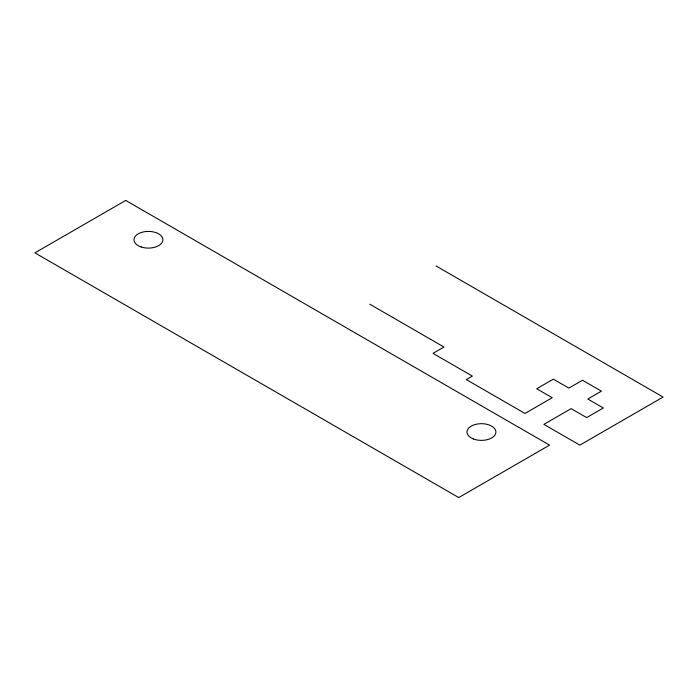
<?xml version="1.0" encoding="UTF-8"?>
<svg xmlns="http://www.w3.org/2000/svg" width="698" height="698" viewBox="0 0 698 698"><rect width="100%" height="100%" fill="white"/><g stroke="black" fill="none" stroke-linecap="round" stroke-linejoin="round"><path stroke-width="1.05" d="M436.041 265.973L663.1 397.066L579.846 445.132L543.89 424.375L571.139 408.644L586.66 417.605L603.308 407.99L587.795 399.029L601.414 391.168L582.49 380.244L568.87 388.105L553.357 379.154L536.701 388.769L552.223 397.72L524.975 413.452L466.316 379.59L472.372 376.091L433.013 353.371L443.989 347.037L369.818 304.215M125.727 200.431L34.9 252.868L458.743 497.569L549.57 445.132L125.727 200.431M473.349 438.937A14.449 8.341 0 0 0 495.868 432.62A14.449 8.341 0 0 0 475.137 424.524A14.449 8.341 0 0 0 473.349 438.937M141.205 246.979A14.449 8.341 0 0 0 162.878 239.754A14.449 8.341 0 0 0 141.205 232.53A14.449 8.341 0 0 0 141.205 246.979"/></g></svg>
